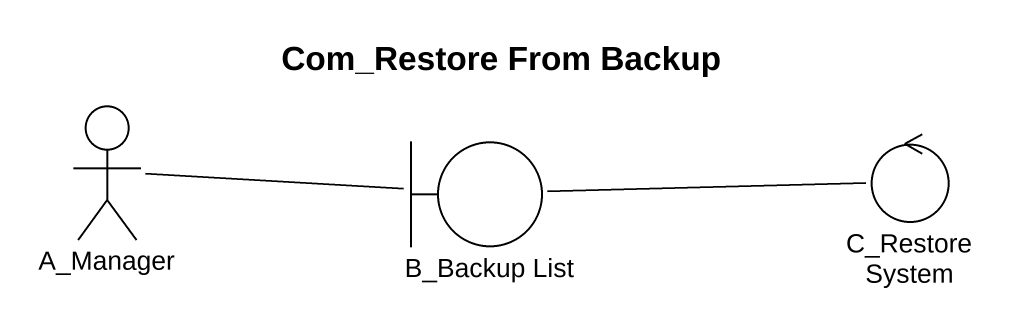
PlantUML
@startuml
title Com_Restore From Backup
actor A_Manager
boundary "B_Backup List" as B_Backup_List
control "C_Restore System" as C_Restore_System
B_Backup_List -left- A_Manager
C_Restore_System -left- B_Backup_List
@enduml
